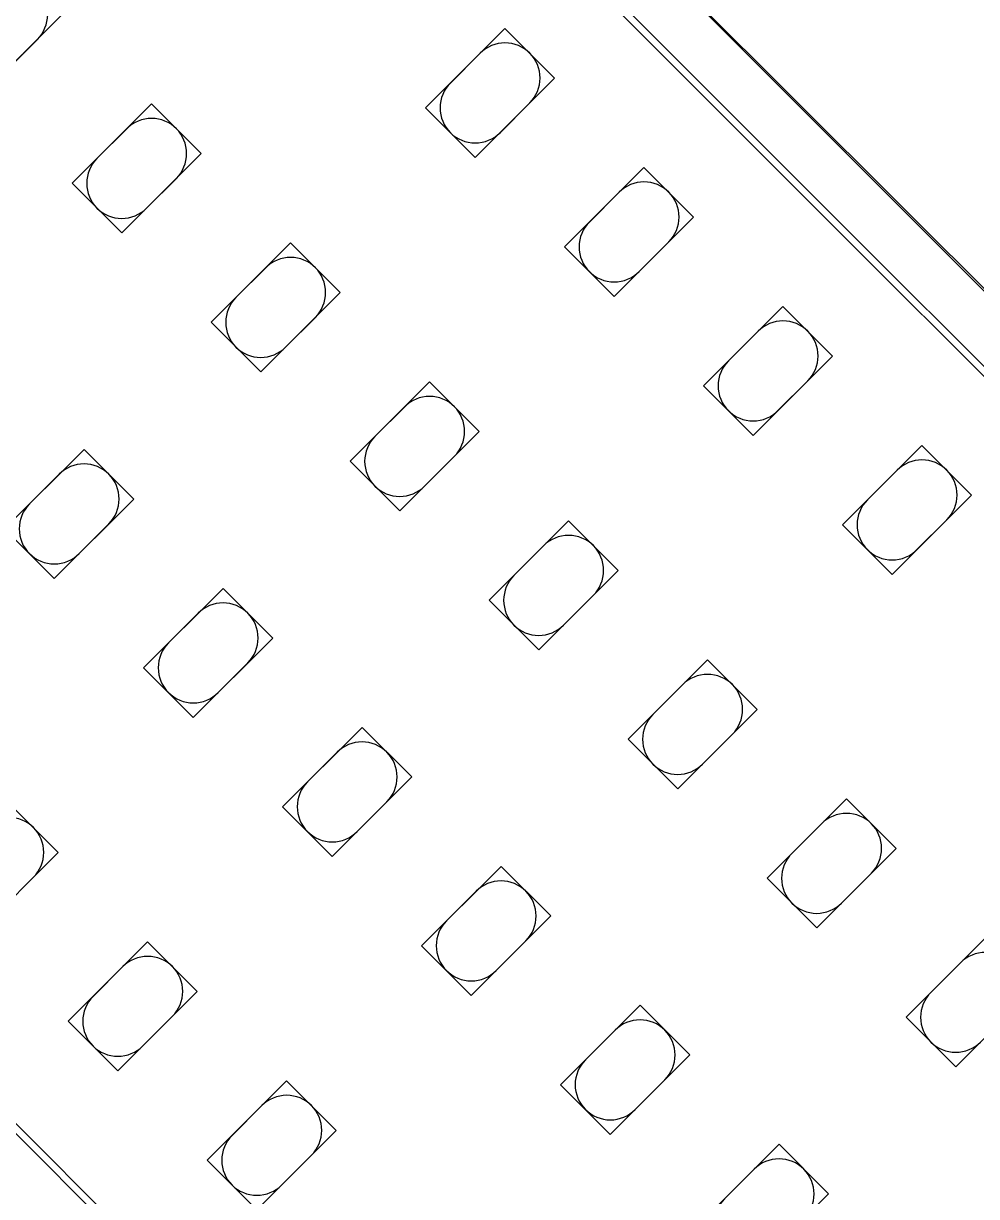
# Model space of a CAD drawing. Header units: millimetres. Extents: x 89237 to 96871, y -22823 to -19192.
# Drawn here: x 94645.33 to 94679.27, y -21920.89 to -21879.12 of the extents above; entities that cross this region are included whole.
import ezdxf

# ---------------------------------------------------------------- set-up
doc = ezdxf.new("R2010")
doc.units = ezdxf.units.MM
doc.header["$LTSCALE"] = 5
for name, color, linetype in [('200-EquipBlack-3d', 250, 'Continuous'), ('200-EquipBorder-2d', 9, 'Continuous'), ('200-EquipInternal-2d', 252, 'Continuous'), ('200-EquipSteel-3d', 9, 'Continuous')]:
    doc.layers.add(name, color=color, linetype=linetype)
doc.layers.add('200-InsPoint-3D', color=3, linetype='Continuous', plot=False)

# ---------------------------------------------------------------- blocks, each defined once
blk = doc.blocks.new('ELECTROLUX-MC-BODY800X250')
at = {"layer": '200-EquipSteel-3d'}
for points, invisible_edges in [([(0, -0.34, 912.22), (0, 0, 910.5), (800, 0, 910.5), (800, -0.34, 912.22)], 8), ([(0, 0, 902.7), (0, -0.13, 901.81), (800, -0.13, 901.81), (800, 0, 902.7)], 2), ([(0, -0.13, 901.81), (0, -0.54, 901.01), (800, -0.54, 901.01), (800, -0.13, 901.81)], 10), ([(0, -1.32, 913.68), (0, -0.34, 912.22), (800, -0.34, 912.22), (800, -1.32, 913.68)], 10), ([(0, -0.54, 901.01), (0, -1.19, 900.39), (800, -1.19, 900.39), (800, -0.54, 901.01)], 10), ([(0, -1.19, 900.39), (0, -2, 900), (800, -2, 900), (800, -1.19, 900.39)], 8), ([(0, -2.78, 914.66), (0, -1.32, 913.68), (800, -1.32, 913.68), (800, -2.78, 914.66)], 10), ([(0, -4.5, 915), (0, -2.78, 914.66), (800, -2.78, 914.66), (800, -4.5, 915)], 2)]:
    blk.add_3dface(points, dxfattribs=dict(at, invisible_edges=invisible_edges))
for points in [[(0, 0, 910.5), (0, 0, 902.7), (800, 0, 902.7), (800, 0, 910.5)], [(0, -855, 650), (0, -2, 650), (800, -2, 650), (800, -855, 650)], [(0, -2, 650), (0, -2, 900), (800, -2, 900), (800, -2, 650)], [(0, -69.5, 915), (0, -4.5, 915), (800, -4.5, 915), (800, -69.5, 915)]]:
    blk.add_3dface(points, dxfattribs=at)
blk = doc.blocks.new('E9GCGH3C00')
blk.add_blockref('ELECTROLUX-MC-BODY800X250', (0, 0))
blk = doc.blocks.new('E9BANL00O0')
at = {"layer": '200-EquipSteel-3d'}
for points in [[(21, -72, 650), (1179, -72, 650), (1179, -72, 200), (21, -72, 200)], [(21, -855, 200), (1179, -855, 200), (1179, -72, 200), (21, -72, 200)], [(21, -72, 650), (21, -93, 650), (1179, -93, 650), (1179, -72, 650)], [(21, -855, 245), (1179, -855, 245), (1179, -93, 245), (21, -93, 245)], [(21, -93, 650), (1179, -93, 650), (1179, -93, 245), (21, -93, 245)]]:
    blk.add_3dface(points, dxfattribs=at)
blk = doc.blocks.new('BLS1216')
at = {"layer": '200-EquipBlack-3d'}
for points, elevation in [([(595.5, -120.5), (570.5, -120.5), (570.5, -80.5), (595.5, -80.5)], 1617), ([(595.5, -120.5), (570.5, -120.5), (570.5, -80.5), (595.5, -80.5)], 1167), ([(595.5, -120.5), (570.5, -120.5), (570.5, -80.5), (595.5, -80.5)], 717), ([(595.5, -120.5), (570.5, -120.5), (570.5, -80.5), (595.5, -80.5)], 267), ([(665.5, -120.5), (640.5, -120.5), (640.5, -80.5), (665.5, -80.5)], 1617), ([(665.5, -120.5), (640.5, -120.5), (640.5, -80.5), (665.5, -80.5)], 1167), ([(665.5, -120.5), (640.5, -120.5), (640.5, -80.5), (665.5, -80.5)], 717), ([(665.5, -120.5), (640.5, -120.5), (640.5, -80.5), (665.5, -80.5)], 267), ([(735.5, -120.5), (710.5, -120.5), (710.5, -80.5), (735.5, -80.5)], 1617), ([(735.5, -120.5), (710.5, -120.5), (710.5, -80.5), (735.5, -80.5)], 1167), ([(735.5, -120.5), (710.5, -120.5), (710.5, -80.5), (735.5, -80.5)], 717), ([(735.5, -120.5), (710.5, -120.5), (710.5, -80.5), (735.5, -80.5)], 267), ([(455.5, -228.5), (430.5, -228.5), (430.5, -188.5), (455.5, -188.5)], 1617), ([(455.5, -228.5), (430.5, -228.5), (430.5, -188.5), (455.5, -188.5)], 267), ([(455.5, -228.5), (430.5, -228.5), (430.5, -188.5), (455.5, -188.5)], 717), ([(455.5, -228.5), (430.5, -228.5), (430.5, -188.5), (455.5, -188.5)], 1167), ([(525.5, -228.5), (500.5, -228.5), (500.5, -188.5), (525.5, -188.5)], 1617), ([(525.5, -228.5), (500.5, -228.5), (500.5, -188.5), (525.5, -188.5)], 1167), ([(525.5, -228.5), (500.5, -228.5), (500.5, -188.5), (525.5, -188.5)], 717), ([(525.5, -228.5), (500.5, -228.5), (500.5, -188.5), (525.5, -188.5)], 267), ([(595.5, -228.5), (570.5, -228.5), (570.5, -188.5), (595.5, -188.5)], 1617), ([(595.5, -228.5), (570.5, -228.5), (570.5, -188.5), (595.5, -188.5)], 1167), ([(595.5, -228.5), (570.5, -228.5), (570.5, -188.5), (595.5, -188.5)], 717), ([(595.5, -228.5), (570.5, -228.5), (570.5, -188.5), (595.5, -188.5)], 267), ([(665.5, -228.5), (640.5, -228.5), (640.5, -188.5), (665.5, -188.5)], 1617), ([(665.5, -228.5), (640.5, -228.5), (640.5, -188.5), (665.5, -188.5)], 1167), ([(665.5, -228.5), (640.5, -228.5), (640.5, -188.5), (665.5, -188.5)], 717), ([(665.5, -228.5), (640.5, -228.5), (640.5, -188.5), (665.5, -188.5)], 267), ([(735.5, -228.5), (710.5, -228.5), (710.5, -188.5), (735.5, -188.5)], 1617), ([(735.5, -228.5), (710.5, -228.5), (710.5, -188.5), (735.5, -188.5)], 1167), ([(735.5, -228.5), (710.5, -228.5), (710.5, -188.5), (735.5, -188.5)], 717), ([(735.5, -228.5), (710.5, -228.5), (710.5, -188.5), (735.5, -188.5)], 267), ([(805.5, -228.5), (780.5, -228.5), (780.5, -188.5), (805.5, -188.5)], 1617), ([(805.5, -228.5), (780.5, -228.5), (780.5, -188.5), (805.5, -188.5)], 1167), ([(805.5, -228.5), (780.5, -228.5), (780.5, -188.5), (805.5, -188.5)], 717), ([(805.5, -228.5), (780.5, -228.5), (780.5, -188.5), (805.5, -188.5)], 267), ([(455.5, -332.5), (430.5, -332.5), (430.5, -292.5), (455.5, -292.5)], 1617), ([(455.5, -332.5), (430.5, -332.5), (430.5, -292.5), (455.5, -292.5)], 267), ([(455.5, -332.5), (430.5, -332.5), (430.5, -292.5), (455.5, -292.5)], 717), ([(455.5, -332.5), (430.5, -332.5), (430.5, -292.5), (455.5, -292.5)], 1167), ([(525.5, -332.5), (500.5, -332.5), (500.5, -292.5), (525.5, -292.5)], 1617), ([(525.5, -332.5), (500.5, -332.5), (500.5, -292.5), (525.5, -292.5)], 1167), ([(525.5, -332.5), (500.5, -332.5), (500.5, -292.5), (525.5, -292.5)], 717), ([(525.5, -332.5), (500.5, -332.5), (500.5, -292.5), (525.5, -292.5)], 267), ([(595.5, -332.5), (570.5, -332.5), (570.5, -292.5), (595.5, -292.5)], 1617), ([(595.5, -332.5), (570.5, -332.5), (570.5, -292.5), (595.5, -292.5)], 1167), ([(595.5, -332.5), (570.5, -332.5), (570.5, -292.5), (595.5, -292.5)], 717), ([(595.5, -332.5), (570.5, -332.5), (570.5, -292.5), (595.5, -292.5)], 267), ([(665.5, -332.5), (640.5, -332.5), (640.5, -292.5), (665.5, -292.5)], 1617), ([(665.5, -332.5), (640.5, -332.5), (640.5, -292.5), (665.5, -292.5)], 1167), ([(665.5, -332.5), (640.5, -332.5), (640.5, -292.5), (665.5, -292.5)], 717), ([(665.5, -332.5), (640.5, -332.5), (640.5, -292.5), (665.5, -292.5)], 267), ([(735.5, -332.5), (710.5, -332.5), (710.5, -292.5), (735.5, -292.5)], 1617), ([(735.5, -332.5), (710.5, -332.5), (710.5, -292.5), (735.5, -292.5)], 1167), ([(735.5, -332.5), (710.5, -332.5), (710.5, -292.5), (735.5, -292.5)], 717), ([(735.5, -332.5), (710.5, -332.5), (710.5, -292.5), (735.5, -292.5)], 267), ([(805.5, -332.5), (780.5, -332.5), (780.5, -292.5), (805.5, -292.5)], 1617), ([(805.5, -332.5), (780.5, -332.5), (780.5, -292.5), (805.5, -292.5)], 1167), ([(805.5, -332.5), (780.5, -332.5), (780.5, -292.5), (805.5, -292.5)], 717), ([(805.5, -332.5), (780.5, -332.5), (780.5, -292.5), (805.5, -292.5)], 267), ([(875.5, -332.5), (850.5, -332.5), (850.5, -292.5), (875.5, -292.5)], 1617), ([(875.5, -332.5), (850.5, -332.5), (850.5, -292.5), (875.5, -292.5)], 267), ([(875.5, -332.5), (850.5, -332.5), (850.5, -292.5), (875.5, -292.5)], 717), ([(875.5, -332.5), (850.5, -332.5), (850.5, -292.5), (875.5, -292.5)], 1167), ([(945.5, -332.5), (920.5, -332.5), (920.5, -292.5), (945.5, -292.5)], 1617), ([(945.5, -332.5), (920.5, -332.5), (920.5, -292.5), (945.5, -292.5)], 267), ([(945.5, -332.5), (920.5, -332.5), (920.5, -292.5), (945.5, -292.5)], 717), ([(945.5, -332.5), (920.5, -332.5), (920.5, -292.5), (945.5, -292.5)], 1167), ([(595.5, -440.5), (570.5, -440.5), (570.5, -400.5), (595.5, -400.5)], 1617), ([(595.5, -440.5), (570.5, -440.5), (570.5, -400.5), (595.5, -400.5)], 1167), ([(595.5, -440.5), (570.5, -440.5), (570.5, -400.5), (595.5, -400.5)], 717), ([(595.5, -440.5), (570.5, -440.5), (570.5, -400.5), (595.5, -400.5)], 267), ([(665.5, -440.5), (640.5, -440.5), (640.5, -400.5), (665.5, -400.5)], 1617), ([(665.5, -440.5), (640.5, -440.5), (640.5, -400.5), (665.5, -400.5)], 1167), ([(665.5, -440.5), (640.5, -440.5), (640.5, -400.5), (665.5, -400.5)], 717), ([(665.5, -440.5), (640.5, -440.5), (640.5, -400.5), (665.5, -400.5)], 267), ([(735.5, -440.5), (710.5, -440.5), (710.5, -400.5), (735.5, -400.5)], 1617), ([(735.5, -440.5), (710.5, -440.5), (710.5, -400.5), (735.5, -400.5)], 1167), ([(735.5, -440.5), (710.5, -440.5), (710.5, -400.5), (735.5, -400.5)], 717), ([(735.5, -440.5), (710.5, -440.5), (710.5, -400.5), (735.5, -400.5)], 267), ([(805.5, -440.5), (780.5, -440.5), (780.5, -400.5), (805.5, -400.5)], 1617), ([(805.5, -440.5), (780.5, -440.5), (780.5, -400.5), (805.5, -400.5)], 1167), ([(805.5, -440.5), (780.5, -440.5), (780.5, -400.5), (805.5, -400.5)], 717), ([(805.5, -440.5), (780.5, -440.5), (780.5, -400.5), (805.5, -400.5)], 267)]:
    blk.add_lwpolyline(points, close=True, dxfattribs=dict(at, elevation=elevation))
at = {"layer": '200-EquipBorder-2d'}
for points in [[(52, -39), (1204, -39), (1204, -20), (52, -20)], [(52, -476), (1204, -476), (1204, -495), (52, -495)]]:
    blk.add_lwpolyline(points, close=True, dxfattribs=at)
at = {"layer": '200-EquipInternal-2d'}
blk.add_lwpolyline([(1204, -473.5), (52, -473.5), (52, -41.5), (1204, -41.5)], close=True, dxfattribs=at)
for points in [[(570.5, -93), (570.5, -108, 0.414214), (583, -120.5, 0.414214), (595.5, -108), (595.5, -93, 0.414214), (583, -80.5, 0.414214), (570.5, -93, 0.414214)], [(640.5, -93), (640.5, -108, 0.414214), (653, -120.5, 0.414214), (665.5, -108), (665.5, -93, 0.414214), (653, -80.5, 0.414214), (640.5, -93, 0.414214)], [(710.5, -93), (710.5, -108, 0.414214), (723, -120.5, 0.414214), (735.5, -108), (735.5, -93, 0.414214), (723, -80.5, 0.414214), (710.5, -93, 0.414214)], [(430.5, -201), (430.5, -216, 0.414214), (443, -228.5, 0.414214), (455.5, -216), (455.5, -201, 0.414214), (443, -188.5, 0.414214), (430.5, -201, 0.414214)], [(500.5, -201), (500.5, -216, 0.414214), (513, -228.5, 0.414214), (525.5, -216), (525.5, -201, 0.414214), (513, -188.5, 0.414214), (500.5, -201, 0.414214)], [(570.5, -201), (570.5, -216, 0.414214), (583, -228.5, 0.414214), (595.5, -216), (595.5, -201, 0.414214), (583, -188.5, 0.414214), (570.5, -201, 0.414214)], [(640.5, -201), (640.5, -216, 0.414214), (653, -228.5, 0.414214), (665.5, -216), (665.5, -201, 0.414214), (653, -188.5, 0.414214), (640.5, -201, 0.414214)], [(710.5, -201), (710.5, -216, 0.414214), (723, -228.5, 0.414214), (735.5, -216), (735.5, -201, 0.414214), (723, -188.5, 0.414214), (710.5, -201, 0.414214)], [(780.5, -201), (780.5, -216, 0.414214), (793, -228.5, 0.414214), (805.5, -216), (805.5, -201, 0.414214), (793, -188.5, 0.414214), (780.5, -201, 0.414214)], [(430.5, -305), (430.5, -320, 0.414214), (443, -332.5, 0.414214), (455.5, -320), (455.5, -305, 0.414214), (443, -292.5, 0.414214), (430.5, -305, 0.414214)], [(500.5, -305), (500.5, -320, 0.414214), (513, -332.5, 0.414214), (525.5, -320), (525.5, -305, 0.414214), (513, -292.5, 0.414214), (500.5, -305, 0.414214)], [(570.5, -305), (570.5, -320, 0.414214), (583, -332.5, 0.414214), (595.5, -320), (595.5, -305, 0.414214), (583, -292.5, 0.414214), (570.5, -305, 0.414214)], [(640.5, -305), (640.5, -320, 0.414214), (653, -332.5, 0.414214), (665.5, -320), (665.5, -305, 0.414214), (653, -292.5, 0.414214), (640.5, -305, 0.414214)], [(710.5, -305), (710.5, -320, 0.414214), (723, -332.5, 0.414214), (735.5, -320), (735.5, -305, 0.414214), (723, -292.5, 0.414214), (710.5, -305, 0.414214)], [(780.5, -305), (780.5, -320, 0.414214), (793, -332.5, 0.414214), (805.5, -320), (805.5, -305, 0.414214), (793, -292.5, 0.414214), (780.5, -305, 0.414214)], [(850.5, -305), (850.5, -320, 0.414214), (863, -332.5, 0.414214), (875.5, -320), (875.5, -305, 0.414214), (863, -292.5, 0.414214), (850.5, -305, 0.414214)], [(920.5, -305), (920.5, -320, 0.414214), (933, -332.5, 0.414214), (945.5, -320), (945.5, -305, 0.414214), (933, -292.5, 0.414214), (920.5, -305, 0.414214)], [(570.5, -413), (570.5, -428, 0.414214), (583, -440.5, 0.414214), (595.5, -428), (595.5, -413, 0.414214), (583, -400.5, 0.414214), (570.5, -413, 0.414214)], [(640.5, -413), (640.5, -428, 0.414214), (653, -440.5, 0.414214), (665.5, -428), (665.5, -413, 0.414214), (653, -400.5, 0.414214), (640.5, -413, 0.414214)], [(710.5, -413), (710.5, -428, 0.414214), (723, -440.5, 0.414214), (735.5, -428), (735.5, -413, 0.414214), (723, -400.5, 0.414214), (710.5, -413, 0.414214)], [(780.5, -413), (780.5, -428, 0.414214), (793, -440.5, 0.414214), (805.5, -428), (805.5, -413, 0.414214), (793, -400.5, 0.414214), (780.5, -413, 0.414214)]]:
    blk.add_lwpolyline(points, format="xyb", dxfattribs=at)
at = {"layer": '200-InsPoint-3D'}
blk.add_attdef('DISTANG', (0, 0), '', height=1, dxfattribs=at)
at = {"layer": '200-EquipSteel-3d'}
mesh = blk.add_polymesh((6, 3), dxfattribs=at)
for k, corner in enumerate([(52, -473.5, 1615), (52, -473.5, 1585), (52, -473.5, 1585), (52, -41.5, 1615), (52, -41.5, 1585), (52, -41.5, 1585), (1204, -41.5, 1615), (1204, -41.5, 1585), (52, -41.5, 1585), (1204, -473.5, 1615), (1204, -473.5, 1585), (52, -473.5, 1585), (1204, -473.5, 1615), (1204, -473.5, 1615), (52, -473.5, 1615), (1204, -41.5, 1615), (1204, -41.5, 1615), (52, -41.5, 1615)]):
    mesh.set_mesh_vertex(divmod(k, 3), corner)
mesh = blk.add_polymesh((6, 3), dxfattribs=at)
for k, corner in enumerate([(52, -473.5, 265), (52, -473.5, 235), (52, -473.5, 235), (52, -41.5, 265), (52, -41.5, 235), (52, -41.5, 235), (1204, -41.5, 265), (1204, -41.5, 235), (52, -41.5, 235), (1204, -473.5, 265), (1204, -473.5, 235), (52, -473.5, 235), (1204, -473.5, 265), (1204, -473.5, 265), (52, -473.5, 265), (1204, -41.5, 265), (1204, -41.5, 265), (52, -41.5, 265)]):
    mesh.set_mesh_vertex(divmod(k, 3), corner)
mesh = blk.add_polymesh((6, 3), dxfattribs=at)
for k, corner in enumerate([(52, -473.5, 715), (52, -473.5, 685), (52, -473.5, 685), (52, -41.5, 715), (52, -41.5, 685), (52, -41.5, 685), (1204, -41.5, 715), (1204, -41.5, 685), (52, -41.5, 685), (1204, -473.5, 715), (1204, -473.5, 685), (52, -473.5, 685), (1204, -473.5, 715), (1204, -473.5, 715), (52, -473.5, 715), (1204, -41.5, 715), (1204, -41.5, 715), (52, -41.5, 715)]):
    mesh.set_mesh_vertex(divmod(k, 3), corner)
mesh = blk.add_polymesh((6, 3), dxfattribs=at)
for k, corner in enumerate([(52, -473.5, 1165), (52, -473.5, 1135), (52, -473.5, 1135), (52, -41.5, 1165), (52, -41.5, 1135), (52, -41.5, 1135), (1204, -41.5, 1165), (1204, -41.5, 1135), (52, -41.5, 1135), (1204, -473.5, 1165), (1204, -473.5, 1135), (52, -473.5, 1135), (1204, -473.5, 1165), (1204, -473.5, 1165), (52, -473.5, 1165), (1204, -41.5, 1165), (1204, -41.5, 1165), (52, -41.5, 1165)]):
    mesh.set_mesh_vertex(divmod(k, 3), corner)

msp = doc.modelspace()

# ---------------------------------------------------------------- linework, layer by layer
msp.add_line((94724.554, -21933.464), (94526.324, -21735.714))

# ---------------------------------------------------------------- block references
for name, p, xscale, yscale, zscale, rotation in [('E9BANL00O0', (94731.25, -21918.945), 0.09999999999929451, 0.1000000000021828, 0.09999999999929451, 135.0693485966975), ('E9GCGH3C00', (94731.25, -21918.945), 0.09999999999929451, 0.1000000000021828, 0.09999999999929451, 135.0693485966975), ('BLS1216', (94688.291, -21967.4), 0.09999999999858358, 0.1000000000003638, 0.1, 135.0025875723744)]:
    msp.add_blockref(name, p, dxfattribs=dict(xscale=xscale, yscale=yscale, zscale=zscale, rotation=rotation))

doc.saveas('drawing.dxf')
